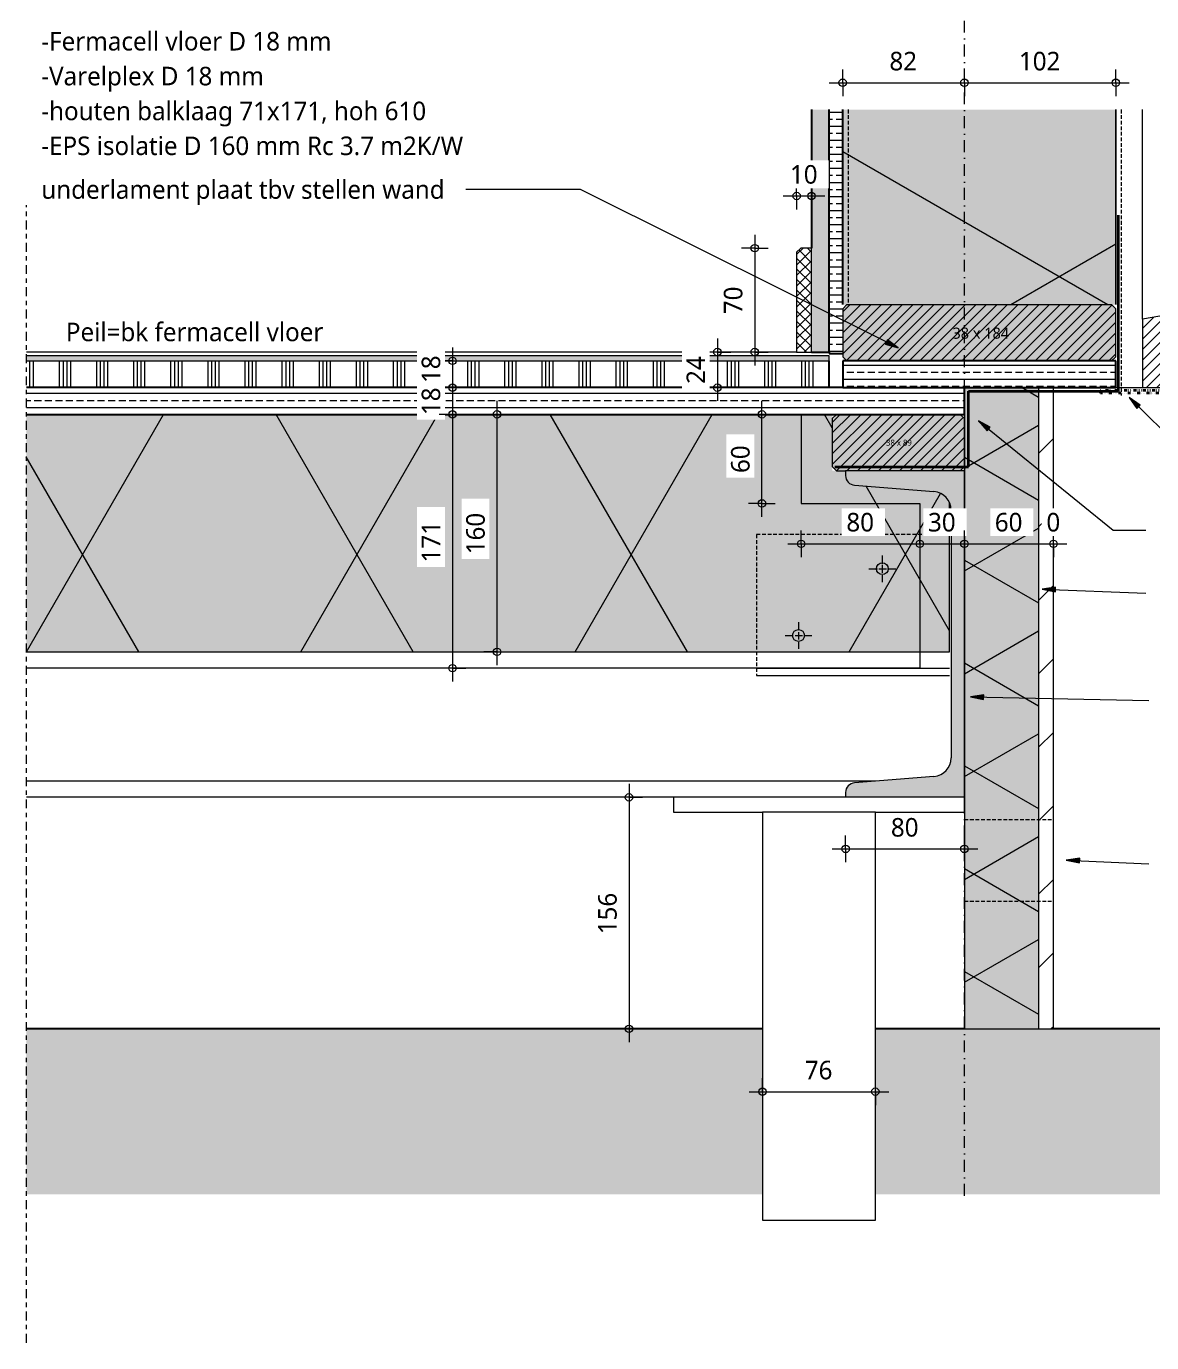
# Model space of a CAD drawing. Header units: millimetres. Extents: x 6732 to 10947, y 894 to 9086.
# Drawn here: x 7763 to 8521, y 4430 to 5317 of the extents above; entities that cross this region are included whole.
import ezdxf

# ---------------------------------------------------------------- set-up
doc = ezdxf.new("R2010")
doc.units = ezdxf.units.MM
for name, pattern in [('MV_center', [15, 6, -3, 3, -3]), ('MV_gas', [6, 0, -1, 0, -1, 0, -1, 2, -1]), ('MV_hartlijn_staal', [6.6, 5, -0.8, 0, -0.8]), ('MV_hidden', [3.75, 2.5, -1.25]), ('MV_stramien', [16, 8, -4, 0, -4])]:
    doc.linetypes.add(name, pattern=pattern)
for name, color, linetype, lineweight in [('A-ANNO-DIMS', 211, 'Continuous', 13), ('A-ANNO-DIMS-5', 211, 'Continuous', 13), ('A-ANNO-NOTE', 131, 'Continuous', 18), ('A-DETL', 90, 'Continuous', 13), ('A-DETL-GENF', 92, 'Continuous', 18), ('A-DETL-MEDM', 33, 'Continuous', 25), ('G-ANNO-TEXT', 231, 'Continuous', 13)]:
    doc.layers.add(name, color=color, linetype=linetype, lineweight=lineweight)
doc.styles.add('Segoe UI', font='segoeui.ttf', dxfattribs={"height": 4})
doc.styles.add('Segoe UI_1', font='segoeui.ttf', dxfattribs={"height": 7.5})
doc.styles.add('Segoe UI_2', font='segoeui.ttf', dxfattribs={"height": 12.5})
doc.dimstyles.new('2_5_mm', dxfattribs={"dimscale": 304.8, "dimtxt": 13.092049, "dimasz": 0.016404, "dimexe": 0.029528, "dimexo": 0.0625, "dimgap": 0.014764, "dimtad": 1, "dimdec": 0, "dimzin": 0, "dimdsep": 46, "dimtxsty": 'Segoe UI_2', "dimblk1": 'DOTBLANK', "dimblk2": 'DOTBLANK', "dimsah": 1, "dimcen": 0.09, "dimdle": 0.029528, "dimazin": 0, "dimtfac": 1, "dimtdec": 4, "dimtix": 1, "dimtmove": 2, "dimatfit": 3, "dimfxl": 0.029528, "dimfxlon": 1, "dimtvp": 1, "dimtfill": 1, "dimtolj": 1, "dimtzin": 0, "dimarcsym": 2})
doc.dimstyles.new('2_5_mm_1', dxfattribs={"dimscale": 304.8, "dimtxt": 13.092049, "dimasz": 0.016404, "dimexe": 0.029528, "dimexo": 0.0625, "dimgap": 0.014764, "dimtad": 1, "dimdec": 0, "dimzin": 0, "dimdsep": 46, "dimtxsty": 'Segoe UI_2', "dimblk1": 'DOTBLANK', "dimblk2": 'DOTBLANK', "dimsah": 1, "dimcen": 0.09, "dimdle": 0.029528, "dimazin": 0, "dimtfac": 1, "dimtdec": 4, "dimtix": 1, "dimtmove": 0, "dimatfit": 3, "dimfxl": 0.029528, "dimfxlon": 1, "dimtvp": 1, "dimtfill": 1, "dimtolj": 1, "dimtzin": 0, "dimarcsym": 2})
pattern_1 = [(0, (0, 0), (0, 9.476), []), (0, (0, 4.738), (0, 9.476), [4.738, -2.369])]

# ---------------------------------------------------------------- blocks, each defined once
blk = doc.blocks.new('42 isolatie - Type 1-3776372-Details Strandbaak Patio Woning')
at = {"layer": 'A-DETL-GENF'}
h = blk.add_hatch(color=256, dxfattribs=at)
h.paths.add_polyline_path([(56.28, 0.8), (187.55, 0.8), (187.55, 184.8), (56.28, 184.8), (56.28, 3.63)])
h.paths.add_polyline_path([(674.21, 181.97), (674.21, 0.8), (727.28, 0.8), (727.28, 184.8), (674.21, 184.8)])
at = {"layer": 'A-DETL-GENF', "lineweight": 13}
h = blk.add_hatch(dxfattribs=at)
h.set_pattern_fill('FP_5', color=256, style=0, pattern_type=2)
h.set_pattern_definition([(60, (-2126.39, 181.76), (-155.885, 90), []), (120, (-2126.39, 181.76), (-155.885, -90), [])])
h.paths.add_polyline_path([(56.28, 0.8), (187.55, 0.8), (187.55, 184.8), (56.28, 184.8), (56.28, 3.63)])
h.paths.add_polyline_path([(674.21, 181.97), (674.21, 0.8), (727.28, 0.8), (727.28, 184.8), (674.21, 184.8)])
at = {"layer": 'A-DETL-GENF'}
for p, q in [((187.55, 184.8), (56.28, 184.8)), ((727.28, 184.8), (674.21, 184.8)), ((56.28, 0.8), (187.55, 0.8)), ((674.21, 0.8), (727.28, 0.8))]:
    blk.add_line(p, q, dxfattribs=at)
blk = doc.blocks.new('42 isolatie - Type 1-3776466-Details Strandbaak Patio Woning')
at = {"layer": 'A-DETL-GENF'}
blk.add_hatch(color=256, dxfattribs=at).paths.add_polyline_path([(53.37, 0.8), (675.28, 0.8), (675.28, 100.93), (674.77, 102.24), (672.96, 104.76), (670.59, 106.76), (667.81, 108.11), (664.77, 108.74), (611.26, 113.02), (609.68, 113.35), (608.23, 114.05), (607, 115.09), (606.06, 116.4), (605.48, 117.9), (605.28, 119.5), (605.28, 122.8), (596.28, 122.8), (596.28, 160.8), (53.37, 160.8), (53.37, 122.8)])
at = {"layer": 'A-DETL-GENF', "lineweight": 13}
h = blk.add_hatch(dxfattribs=at)
h.set_pattern_fill('FP_11', color=256, style=0, pattern_type=2)
h.set_pattern_definition([(60, (-2360.91, 160.98), (-138.564, 80), []), (120, (-2360.91, 160.98), (-138.564, -80), [])])
h.paths.add_polyline_path([(53.37, 0.8), (675.28, 0.8), (675.28, 100.93), (674.77, 102.24), (672.96, 104.76), (670.59, 106.76), (667.81, 108.11), (664.77, 108.74), (611.26, 113.02), (609.68, 113.35), (608.23, 114.05), (607, 115.09), (606.06, 116.4), (605.48, 117.9), (605.28, 119.5), (605.28, 122.8), (596.28, 122.8), (596.28, 160.8), (53.37, 160.8), (53.37, 122.8)])
at = {"layer": 'A-DETL-GENF'}
for p, q in [((551.12, 160.8), (53.37, 160.8)), ((675.28, 0.8), (675.28, 100.93)), ((675.28, 0.8), (675.28, 100.93)), ((53.37, 0.8), (675.28, 0.8)), ((53.37, 0.8), (675.28, 0.8))]:
    blk.add_line(p, q, dxfattribs=at)
blk = doc.blocks.new('42 isolatie - Type 1-3776442-Details Strandbaak Patio Woning')
at = {"layer": 'A-DETL-GENF'}
blk.add_hatch(color=256, dxfattribs=at).paths.add_polyline_path([(432.28, 50.8), (0.28, 50.8), (0.28, 0.8), (432.28, 0.8)])
at = {"layer": 'A-DETL-GENF', "lineweight": 13}
h = blk.add_hatch(dxfattribs=at)
h.set_pattern_fill('FP_3', color=256, style=0, pattern_type=2)
h.set_pattern_definition([(60, (0, 60.8), (-51.9615, 30), []), (120, (0, 60.8), (-51.9615, -30), [])])
h.paths.add_polyline_path([(432.28, 50.8), (0.28, 50.8), (0.28, 0.8), (432.28, 0.8)])
at = {"layer": 'A-DETL-GENF'}
for p, q in [((432.28, 0.8), (432.28, 50.8)), ((432.28, 0.8), (432.28, 50.8)), ((0.28, 0.8), (18.28, 0.8)), ((18.28, 0.8), (21.11, 0.8)), ((21.11, 0.8), (53.45, 0.8)), ((53.45, 0.8), (56.28, 0.8)), ((56.28, 0.8), (286.28, 0.8)), ((286.28, 0.8), (432.28, 0.8)), ((286.28, 0.8), (432.28, 0.8))]:
    blk.add_line(p, q, dxfattribs=at)
blk = doc.blocks.new('00 hout_rechthoekig_sls - SLS 38x89-4309768-Details Strandbaak Patio Woning')
at = {"layer": 'A-DETL-GENF'}
blk.add_hatch(color=256, dxfattribs=at).paths.add_polyline_path([(68.5, -38), (86.17, -38), (89, -35.17), (89, -2.83), (86.17, 0), (2.83, 0), (0, -2.83), (0, -35.17), (2.83, -38), (14.98, -38)])
at = {"layer": 'A-DETL-MEDM', "lineweight": 13}
h = blk.add_hatch(dxfattribs=at)
h.set_pattern_fill('FP_12', color=256, style=0, pattern_type=2)
h.set_pattern_definition([(45, (-8305.491, -5055.497), (-3.535534, 3.535534), [])])
h.paths.add_polyline_path([(68.5, -38), (86.17, -38), (89, -35.17), (89, -2.83), (86.17, 0), (2.83, 0), (0, -2.83), (0, -35.17), (2.83, -38), (14.98, -38)])
at = {"layer": 'A-DETL-MEDM', "lineweight": 18}
for p, q in [((0, -2.83), (2.83, 0)), ((2.83, 0), (0, -2.83)), ((86.17, 0), (89, -2.83)), ((0, -2.83), (0, -35.17)), ((86.17, 0), (89, -2.83)), ((89, -35.17), (89, -2.83)), ((2.83, -38), (0, -35.17)), ((0, -35.17), (2.83, -38)), ((89, -35.17), (86.17, -38)), ((86.17, -38), (89, -35.17)), ((2.83, -38), (9, -38))]:
    blk.add_line(p, q, dxfattribs=at)
blk = doc.blocks.new('00 hout_rechthoekig_sls - SLS 38x184-V21-Details Strandbaak Patio Woning')
at = {"layer": 'A-DETL-GENF'}
blk.add_hatch(color=256, dxfattribs=at).paths.add_polyline_path([(181.17, -38), (184, -35.17), (184, -2.83), (181.17, 0), (2.83, 0), (0, -2.83), (0, -35.17), (2.83, -38)])
at = {"layer": 'A-DETL-MEDM', "lineweight": 13}
h = blk.add_hatch(dxfattribs=at)
h.set_pattern_fill('FP_22', color=256, style=0, pattern_type=2)
h.set_pattern_definition([(45, (-8312.491, -5129.497), (-3.535534, 3.535534), [])])
h.paths.add_polyline_path([(181.17, -38), (184, -35.17), (184, -2.83), (181.17, 0), (2.83, 0), (0, -2.83), (0, -35.17), (2.83, -38)])
at = {"layer": 'A-DETL-MEDM', "lineweight": 18}
for p, q in [((0, -2.83), (2.83, 0)), ((2.83, 0), (0, -2.83)), ((2.83, 0), (181.17, 0)), ((181.17, 0), (184, -2.83)), ((0, -2.83), (0, -35.17)), ((181.17, 0), (184, -2.83)), ((184, -35.17), (184, -2.83)), ((2.83, -38), (0, -35.17)), ((0, -35.17), (2.83, -38)), ((184, -35.17), (181.17, -38)), ((181.17, -38), (184, -35.17))]:
    blk.add_line(p, q, dxfattribs=at)
blk = doc.blocks.new('NLRS_00_DI_maskeer - Type 1-4234608-Details Strandbaak Patio Woning')
at = {"layer": 'A-DETL-GENF', "linetype": 'MV_center'}
blk.add_line((-100, 0), (666.43, 0), dxfattribs=at)
blk = doc.blocks.new('DIMBLOCK8-Details Strandbaak Patio Woning')
at = {"layer": 'A-ANNO-DIMS-5'}
for p, q in [((8049.69, 5100.5), (8049.69, 5073.5)), ((8049.69, 5091.5), (8040.69, 5091.5)), ((8049.69, 5091.5), (8058.69, 5091.5)), ((8049.69, 5073.5), (8040.69, 5073.5)), ((8049.69, 5073.5), (8058.69, 5073.5))]:
    blk.add_line(p, q, dxfattribs=at)
for centre in [(8049.69, 5091.5), (8049.69, 5073.5)]:
    blk.add_circle(centre, 2.5, dxfattribs=at)
at = {"layer": 'A-ANNO-DIMS-5', "color": 0, "insert": (8028.88, 5076.57), "char_height": 12.5, "width": 22.8516, "attachment_point": 1, "rotation": 90, "line_spacing_factor": 1.142579, "style": 'Segoe UI_2', "bg_fill": 3, "box_fill_scale": 1.25, "bg_fill_color": 9, "bg_fill_true_color": 13158600, "bg_fill_transparency": 0}
blk.add_mtext('18', dxfattribs=at)
blk = doc.blocks.new('_DotBlank')
at = {"color": 0, "linetype": 'ByBlock', "lineweight": -2}
blk.add_line((-0.5, 0), (-1, 0), dxfattribs=at)
blk.add_circle((0, 0), 0.5, dxfattribs=at)
blk = doc.blocks.new('DIMBLOCK9-Details Strandbaak Patio Woning')
at = {"layer": 'A-ANNO-DIMS-5'}
for p, q in [((8049.69, 5073.5), (8040.69, 5073.5)), ((8049.69, 5073.5), (8049.69, 5055.5)), ((8049.69, 5073.5), (8058.69, 5073.5)), ((8049.69, 5055.5), (8040.69, 5055.5)), ((8049.69, 5055.5), (8058.69, 5055.5))]:
    blk.add_line(p, q, dxfattribs=at)
for centre in [(8049.69, 5073.5), (8049.69, 5055.5)]:
    blk.add_circle(centre, 2.5, dxfattribs=at)
at = {"layer": 'A-ANNO-DIMS-5', "color": 0, "insert": (8028.88, 5054.98), "char_height": 12.5, "width": 22.8516, "attachment_point": 1, "rotation": 90, "line_spacing_factor": 1.142579, "style": 'Segoe UI_2', "bg_fill": 3, "box_fill_scale": 1.25, "bg_fill_color": 9, "bg_fill_true_color": 13158600, "bg_fill_transparency": 0}
blk.add_mtext('18', dxfattribs=at)
blk = doc.blocks.new('DIMBLOCK10-Details Strandbaak Patio Woning')
at = {"layer": 'A-ANNO-DIMS-5'}
for p, q in [((8049.69, 5055.5), (8040.69, 5055.5)), ((8049.69, 5055.5), (8049.69, 4875.5)), ((8049.69, 5055.5), (8058.69, 5055.5)), ((8049.69, 4884.5), (8040.69, 4884.5)), ((8049.69, 4884.5), (8058.69, 4884.5))]:
    blk.add_line(p, q, dxfattribs=at)
for centre in [(8049.69, 5055.5), (8049.69, 4884.5)]:
    blk.add_circle(centre, 2.5, dxfattribs=at)
at = {"layer": 'A-ANNO-DIMS-5', "color": 0, "insert": (8028.88, 4955.71), "char_height": 12.5, "width": 34.2774, "attachment_point": 1, "rotation": 90, "line_spacing_factor": 1.142579, "style": 'Segoe UI_2', "bg_fill": 3, "box_fill_scale": 1.25, "bg_fill_color": 9, "bg_fill_true_color": 13158600, "bg_fill_transparency": 0}
blk.add_mtext('171', dxfattribs=at)
blk = doc.blocks.new('DIMBLOCK11-Details Strandbaak Patio Woning')
at = {"layer": 'A-ANNO-DIMS-5'}
for p, q in [((8079.69, 4886.5), (8079.69, 5064.5)), ((8079.69, 5055.5), (8070.69, 5055.5)), ((8079.69, 5055.5), (8088.69, 5055.5)), ((8079.69, 4895.5), (8070.69, 4895.5)), ((8079.69, 4895.5), (8088.69, 4895.5))]:
    blk.add_line(p, q, dxfattribs=at)
for centre in [(8079.69, 5055.5), (8079.69, 4895.5)]:
    blk.add_circle(centre, 2.5, dxfattribs=at)
at = {"layer": 'A-ANNO-DIMS-5', "color": 0, "insert": (8058.88, 4961.21), "char_height": 12.5, "width": 34.2774, "attachment_point": 1, "rotation": 90, "line_spacing_factor": 1.142579, "style": 'Segoe UI_2', "bg_fill": 3, "box_fill_scale": 1.25, "bg_fill_color": 9, "bg_fill_true_color": 13158600, "bg_fill_transparency": 0}
blk.add_mtext('160', dxfattribs=at)
blk = doc.blocks.new('DIMBLOCK12-Details Strandbaak Patio Woning')
at = {"layer": 'A-ANNO-DIMS-5'}
for p, q in [((8284.49, 4968.28), (8284.49, 4977.28)), ((8364.49, 4968.28), (8364.49, 4977.28)), ((8275.49, 4968.28), (8364.49, 4968.28)), ((8284.49, 4968.28), (8284.49, 4959.28)), ((8364.49, 4968.28), (8364.49, 4959.28))]:
    blk.add_line(p, q, dxfattribs=at)
for centre in [(8284.49, 4968.28), (8364.49, 4968.28)]:
    blk.add_circle(centre, 2.5, dxfattribs=at)
at = {"layer": 'A-ANNO-DIMS-5', "color": 0, "insert": (8314.97, 4989.09), "char_height": 12.5, "width": 22.8516, "attachment_point": 1, "line_spacing_factor": 1.142579, "style": 'Segoe UI_2', "bg_fill": 3, "box_fill_scale": 1.25, "bg_fill_color": 9, "bg_fill_true_color": 13158600, "bg_fill_transparency": 0}
blk.add_mtext('80', dxfattribs=at)
blk = doc.blocks.new('DIMBLOCK13-Details Strandbaak Patio Woning')
at = {"layer": 'A-ANNO-DIMS-5'}
for p, q in [((8364.49, 4968.28), (8364.49, 4977.28)), ((8394.49, 4968.28), (8394.49, 4977.28)), ((8364.49, 4968.28), (8394.49, 4968.28)), ((8364.49, 4968.28), (8364.49, 4959.28)), ((8394.49, 4968.28), (8394.49, 4959.28))]:
    blk.add_line(p, q, dxfattribs=at)
for centre in [(8364.49, 4968.28), (8394.49, 4968.28)]:
    blk.add_circle(centre, 2.5, dxfattribs=at)
at = {"layer": 'A-ANNO-DIMS-5', "color": 0, "insert": (8369.97, 4989.09), "char_height": 12.5, "width": 22.8516, "attachment_point": 1, "line_spacing_factor": 1.142579, "style": 'Segoe UI_2', "bg_fill": 3, "box_fill_scale": 1.25, "bg_fill_color": 9, "bg_fill_true_color": 13158600, "bg_fill_transparency": 0}
blk.add_mtext('30', dxfattribs=at)
blk = doc.blocks.new('DIMBLOCK14-Details Strandbaak Patio Woning')
at = {"layer": 'A-ANNO-DIMS-5'}
for p, q in [((8394.49, 4968.28), (8394.49, 4977.28)), ((8454.49, 4968.28), (8454.49, 4977.28)), ((8394.49, 4968.28), (8454.49, 4968.28)), ((8394.49, 4968.28), (8394.49, 4959.28)), ((8454.49, 4968.28), (8454.49, 4959.28))]:
    blk.add_line(p, q, dxfattribs=at)
for centre in [(8394.49, 4968.28), (8454.49, 4968.28)]:
    blk.add_circle(centre, 2.5, dxfattribs=at)
at = {"layer": 'A-ANNO-DIMS-5', "color": 0, "insert": (8414.97, 4989.09), "char_height": 12.5, "width": 22.8516, "attachment_point": 1, "line_spacing_factor": 1.142579, "style": 'Segoe UI_2', "bg_fill": 3, "box_fill_scale": 1.25, "bg_fill_color": 9, "bg_fill_true_color": 13158600, "bg_fill_transparency": 0}
blk.add_mtext('60', dxfattribs=at)
blk = doc.blocks.new('DIMBLOCK15-Details Strandbaak Patio Woning')
at = {"layer": 'A-ANNO-DIMS-5'}
for q in [(8454.49, 4977.28), (8454.49, 4977.28), (8463.49, 4968.28), (8454.49, 4959.28), (8454.49, 4959.28)]:
    blk.add_line((8454.49, 4968.28), q, dxfattribs=at)
blk.add_circle((8454.49, 4968.28), 2.5, dxfattribs=at)
blk.add_circle((8454.49, 4968.28), 2.5, dxfattribs=at)
at = {"layer": 'A-ANNO-DIMS-5', "color": 0, "insert": (8449.73, 4989.09), "char_height": 12.5, "width": 11.4258, "attachment_point": 1, "line_spacing_factor": 1.142579, "style": 'Segoe UI_2', "bg_fill": 3, "box_fill_scale": 1.25, "bg_fill_color": 9, "bg_fill_true_color": 13158600, "bg_fill_transparency": 0}
blk.add_mtext('0', dxfattribs=at)
blk = doc.blocks.new('DIMBLOCK16-Details Strandbaak Patio Woning')
at = {"layer": 'A-ANNO-DIMS-5'}
for p, q in [((8258.11, 4986.5), (8258.11, 5064.5)), ((8258.11, 5055.5), (8249.11, 5055.5)), ((8258.11, 5055.5), (8267.11, 5055.5)), ((8258.11, 4995.5), (8249.11, 4995.5)), ((8258.11, 4995.5), (8267.11, 4995.5))]:
    blk.add_line(p, q, dxfattribs=at)
for centre in [(8258.11, 5055.5), (8258.11, 4995.5)]:
    blk.add_circle(centre, 2.5, dxfattribs=at)
at = {"layer": 'A-ANNO-DIMS-5', "color": 0, "insert": (8237.3, 5015.98), "char_height": 12.5, "width": 22.8516, "attachment_point": 1, "rotation": 90, "line_spacing_factor": 1.142579, "style": 'Segoe UI_2', "bg_fill": 3, "box_fill_scale": 1.25, "bg_fill_color": 9, "bg_fill_true_color": 13158600, "bg_fill_transparency": 0}
blk.add_mtext('60', dxfattribs=at)
blk = doc.blocks.new('DIMBLOCK17-Details Strandbaak Patio Woning')
at = {"layer": 'A-ANNO-DIMS-5'}
for p, q in [((8312.49, 5278.92), (8312.49, 5287.92)), ((8394.49, 5278.92), (8394.49, 5287.92)), ((8303.49, 5278.92), (8394.49, 5278.92)), ((8312.49, 5278.92), (8312.49, 5269.92)), ((8394.49, 5278.92), (8394.49, 5269.92))]:
    blk.add_line(p, q, dxfattribs=at)
for centre in [(8312.49, 5278.92), (8394.49, 5278.92)]:
    blk.add_circle(centre, 2.5, dxfattribs=at)
at = {"layer": 'A-ANNO-DIMS-5', "color": 0, "insert": (8343.97, 5299.73), "char_height": 12.5, "width": 22.8516, "attachment_point": 1, "line_spacing_factor": 1.142579, "style": 'Segoe UI_2', "bg_fill": 3, "box_fill_scale": 1.25, "bg_fill_color": 9, "bg_fill_true_color": 13158600, "bg_fill_transparency": 0}
blk.add_mtext('82', dxfattribs=at)
blk = doc.blocks.new('DIMBLOCK18-Details Strandbaak Patio Woning')
at = {"layer": 'A-ANNO-DIMS-5'}
for p, q in [((8394.49, 5278.92), (8394.49, 5287.92)), ((8496.49, 5278.92), (8496.49, 5287.92)), ((8394.49, 5278.92), (8505.49, 5278.92)), ((8394.49, 5278.92), (8394.49, 5269.92)), ((8496.49, 5278.92), (8496.49, 5269.92))]:
    blk.add_line(p, q, dxfattribs=at)
for centre in [(8394.49, 5278.92), (8496.49, 5278.92)]:
    blk.add_circle(centre, 2.5, dxfattribs=at)
at = {"layer": 'A-ANNO-DIMS-5', "color": 0, "insert": (8431.21, 5299.73), "char_height": 12.5, "width": 34.2774, "attachment_point": 1, "line_spacing_factor": 1.142579, "style": 'Segoe UI_2', "bg_fill": 3, "box_fill_scale": 1.25, "bg_fill_color": 9, "bg_fill_true_color": 13158600, "bg_fill_transparency": 0}
blk.add_mtext('102', dxfattribs=at)
blk = doc.blocks.new('DIMBLOCK45-Details Strandbaak Patio Woning')
at = {"layer": 'A-ANNO-DIMS-5'}
for p, q in [((8228.11, 5106.5), (8228.11, 5064.5)), ((8228.11, 5097.5), (8219.11, 5097.5)), ((8228.11, 5097.5), (8237.11, 5097.5)), ((8228.11, 5073.5), (8219.11, 5073.5)), ((8228.11, 5073.5), (8237.11, 5073.5))]:
    blk.add_line(p, q, dxfattribs=at)
for centre in [(8228.11, 5097.5), (8228.11, 5073.5)]:
    blk.add_circle(centre, 2.5, dxfattribs=at)
at = {"layer": 'A-ANNO-DIMS-5', "color": 0, "insert": (8207.3, 5075.98), "char_height": 12.5, "width": 22.8516, "attachment_point": 1, "rotation": 90, "line_spacing_factor": 1.142579, "style": 'Segoe UI_2', "bg_fill": 3, "box_fill_scale": 1.25, "bg_fill_color": 9, "bg_fill_true_color": 13158600, "bg_fill_transparency": 0}
blk.add_mtext('24', dxfattribs=at)
blk = doc.blocks.new('DIMBLOCK50-Details Strandbaak Patio Woning')
at = {"layer": 'A-ANNO-DIMS-5'}
for p, q in [((8281.49, 5202.61), (8281.49, 5211.61)), ((8291.49, 5202.61), (8291.49, 5211.61)), ((8272.49, 5202.61), (8300.49, 5202.61)), ((8281.49, 5202.61), (8281.49, 5193.61)), ((8291.49, 5202.61), (8291.49, 5193.61))]:
    blk.add_line(p, q, dxfattribs=at)
for centre in [(8281.49, 5202.61), (8291.49, 5202.61)]:
    blk.add_circle(centre, 2.5, dxfattribs=at)
at = {"layer": 'A-ANNO-DIMS-5', "color": 0, "insert": (8276.97, 5223.42), "char_height": 12.5, "width": 22.8516, "attachment_point": 1, "line_spacing_factor": 1.142579, "style": 'Segoe UI_2', "bg_fill": 3, "box_fill_scale": 1.25, "bg_fill_color": 9, "bg_fill_true_color": 13158600, "bg_fill_transparency": 0}
blk.add_mtext('10', dxfattribs=at)
blk = doc.blocks.new('DIMBLOCK143-Details Strandbaak Patio Woning')
at = {"layer": 'A-ANNO-DIMS-5'}
for p, q in [((8253.24, 5176.5), (8253.24, 5088.5)), ((8253.24, 5167.5), (8244.24, 5167.5)), ((8253.24, 5167.5), (8262.24, 5167.5)), ((8253.24, 5097.5), (8244.24, 5097.5)), ((8253.24, 5097.5), (8262.24, 5097.5))]:
    blk.add_line(p, q, dxfattribs=at)
for centre in [(8253.24, 5167.5), (8253.24, 5097.5)]:
    blk.add_circle(centre, 2.5, dxfattribs=at)
at = {"layer": 'A-ANNO-DIMS-5', "color": 0, "insert": (8232.43, 5122.98), "char_height": 12.5, "width": 22.8516, "attachment_point": 1, "rotation": 90, "line_spacing_factor": 1.142579, "style": 'Segoe UI_2', "bg_fill": 3, "box_fill_scale": 1.25, "bg_fill_color": 9, "bg_fill_true_color": 13158600, "bg_fill_transparency": 0}
blk.add_mtext('70', dxfattribs=at)
blk = doc.blocks.new('DIMBLOCK145-Details Strandbaak Patio Woning')
at = {"layer": 'A-ANNO-DIMS-5'}
for p, q in [((8314.49, 4762.7), (8314.49, 4771.7)), ((8394.49, 4762.7), (8394.49, 4771.7)), ((8305.49, 4762.7), (8403.49, 4762.7)), ((8314.49, 4762.7), (8314.49, 4753.7)), ((8394.49, 4762.7), (8394.49, 4753.7))]:
    blk.add_line(p, q, dxfattribs=at)
for centre in [(8314.49, 4762.7), (8394.49, 4762.7)]:
    blk.add_circle(centre, 2.5, dxfattribs=at)
at = {"layer": 'A-ANNO-DIMS-5', "color": 0, "insert": (8344.97, 4783.51), "char_height": 12.5, "width": 22.8516, "attachment_point": 1, "line_spacing_factor": 1.142579, "style": 'Segoe UI_2', "bg_fill": 3, "box_fill_scale": 1.25, "bg_fill_color": 9, "bg_fill_true_color": 13158600, "bg_fill_transparency": 0}
blk.add_mtext('80', dxfattribs=at)
blk = doc.blocks.new('DIMBLOCK146-Details Strandbaak Patio Woning')
at = {"layer": 'A-ANNO-DIMS-5'}
for p, q in [((8168.57, 4806.5), (8168.57, 4632.5)), ((8168.57, 4797.5), (8159.57, 4797.5)), ((8168.57, 4797.5), (8177.57, 4797.5)), ((8168.57, 4641.5), (8159.57, 4641.5)), ((8168.57, 4641.5), (8177.57, 4641.5))]:
    blk.add_line(p, q, dxfattribs=at)
for centre in [(8168.57, 4797.5), (8168.57, 4641.5)]:
    blk.add_circle(centre, 2.5, dxfattribs=at)
at = {"layer": 'A-ANNO-DIMS-5', "color": 0, "insert": (8147.76, 4705.21), "char_height": 12.5, "width": 34.2774, "attachment_point": 1, "rotation": 90, "line_spacing_factor": 1.142579, "style": 'Segoe UI_2', "bg_fill": 3, "box_fill_scale": 1.25, "bg_fill_color": 9, "bg_fill_true_color": 13158600, "bg_fill_transparency": 0}
blk.add_mtext('156', dxfattribs=at)
blk = doc.blocks.new('DIMBLOCK149-Details Strandbaak Patio Woning')
at = {"layer": 'A-ANNO-DIMS-5'}
for p, q in [((8258.49, 4599.16), (8258.49, 4608.16)), ((8334.49, 4599.16), (8334.49, 4608.16)), ((8249.49, 4599.16), (8343.49, 4599.16)), ((8258.49, 4599.16), (8258.49, 4590.16)), ((8334.49, 4599.16), (8334.49, 4590.16))]:
    blk.add_line(p, q, dxfattribs=at)
for centre in [(8258.49, 4599.16), (8334.49, 4599.16)]:
    blk.add_circle(centre, 2.5, dxfattribs=at)
at = {"layer": 'A-ANNO-DIMS-5', "color": 0, "insert": (8286.97, 4619.97), "char_height": 12.5, "width": 22.8516, "attachment_point": 1, "line_spacing_factor": 1.142579, "style": 'Segoe UI_2', "bg_fill": 3, "box_fill_scale": 1.25, "bg_fill_color": 9, "bg_fill_true_color": 13158600, "bg_fill_transparency": 0}
blk.add_mtext('76', dxfattribs=at)

msp = doc.modelspace()

# ---------------------------------------------------------------- hatches: boundary and pattern name
at = {"layer": 'A-DETL-GENF', "lineweight": 13}
h = msp.add_hatch(dxfattribs=at)
h.set_pattern_fill('FP_7', color=254, style=0, pattern_type=2)
h.set_pattern_definition([(0, (0, 0), (0, 5), [50, 0]), (45, (0, 0), (5.0006592, 0), [7.071, -7.071]), (315, (0, 0), (5.0006592, 0), [7.071, -7.071])])
h.paths.add_polyline_path([(8303.49, 5097.5), (8303.49, 5260.77), (8291.49, 5260.77), (8291.49, 5097.5)])
h.paths.add_polyline_path([(8291.49, 5747.43), (8303.49, 5747.43), (8303.49, 5874.5), (8291.49, 5874.5), (8291.49, 5841.5)])
h = msp.add_hatch(dxfattribs=at)
h.set_pattern_fill('FP_6', color=250, style=0, pattern_type=2)
h.set_pattern_definition(pattern_1)
h.paths.add_polyline_path([(8303.49, 5096.5), (8312.49, 5096.5), (8312.49, 5260.77), (8303.49, 5260.77), (8303.49, 5097.5)])
h.paths.add_polyline_path([(8303.49, 5747.43), (8312.49, 5747.43), (8312.49, 5838.5), (8303.49, 5838.5), (8303.49, 5800.5)])
h = msp.add_hatch(dxfattribs=at)
h.set_pattern_fill('FP_8', color=250, style=0, pattern_type=2)
h.set_pattern_definition([(45, (0, 0), (-3.535534, 3.535534), []), (135, (0, 0), (-3.535534, -3.535534), [])])
h.paths.add_polyline_path([(8291.49, 5097.5), (8291.49, 5167.5), (8284.22, 5167.5), (8281.49, 5164.77), (8281.49, 5097.5)])
h = msp.add_hatch(dxfattribs=at)
h.set_pattern_fill('FP_17', color=250, style=0, pattern_type=2)
h.set_pattern_definition([(45, (0, 0), (-3.535534, 3.535534), [])])
h.paths.add_polyline_path([(8536.49, 5073.5), (8536.49, 5123.5), (8514.49, 5119.62), (8514.49, 5073.5)])
at = {"layer": 'A-DETL-GENF'}
for color, points in [(9, [(8260.34, 5091.5), (8303.49, 5091.5), (8303.49, 5095), (7762.59, 5095), (7762.59, 5091.5)]), (7, [(8394.49, 4797.5), (8394.49, 5017.5), (8314.49, 5017.5), (8314.49, 5014.2), (8314.69, 5012.6), (8315.28, 5011.1), (8316.21, 5009.79), (8317.45, 5008.75), (8318.9, 5008.04), (8320.47, 5007.72), (8373.99, 5003.44), (8377.02, 5002.81), (8379.81, 5001.46), (8382.17, 4999.46), (8383.98, 4996.94), (8385.11, 4994.05), (8385.49, 4990.98), (8385.49, 4824.02), (8385.11, 4820.94), (8383.98, 4818.06), (8382.17, 4815.54), (8379.81, 4813.54), (8377.02, 4812.18), (8373.99, 4811.56), (8320.47, 4807.28), (8318.9, 4806.95), (8317.45, 4806.25), (8316.21, 4805.21), (8315.28, 4803.9), (8314.69, 4802.4), (8314.49, 4800.8), (8314.49, 4797.5)])]:
    msp.add_hatch(color=color, dxfattribs=at).paths.add_polyline_path(points)
at = {"layer": 'A-DETL-GENF', "lineweight": 13}
h = msp.add_hatch(dxfattribs=at)
h.set_pattern_fill('FP_9', color=254, style=0, pattern_type=2)
h.set_pattern_definition([(90, (10, 0), (-25, 1e-15), []), (90, (12.5, 0), (-25, 1e-15), []), (90, (15, 0), (-25, 1e-15), []), (90, (17.5, 0), (-25, 1e-15), [])])
h.paths.add_polyline_path([(7762.59, 5073.5), (8303.49, 5073.5), (8303.49, 5091.5), (7762.59, 5091.5)])
h = msp.add_hatch(dxfattribs=at)
h.set_pattern_fill('FP_6', color=250, style=0, pattern_type=2)
h.set_pattern_definition(pattern_1)
h.paths.add_polyline_path([(8312.49, 5073.5), (8496.49, 5073.5), (8496.49, 5091.5), (8312.49, 5091.5)])
h = msp.add_hatch(dxfattribs=at)
h.set_pattern_fill('FP_6', color=250, style=0, pattern_type=2)
h.set_pattern_definition(pattern_1)
h.paths.add_polyline_path([(7762.59, 5055.5), (8394.49, 5055.5), (8394.49, 5073.5), (7762.59, 5073.5)])
h = msp.add_hatch(dxfattribs=at)
h.set_pattern_fill('FP_4', color=250, style=0, pattern_type=2)
h.set_pattern_definition([(45, (0, 0), (-24.74874, 24.74874), [])])
h.paths.add_polyline_path([(8444.49, 4641.5), (8454.49, 4641.5), (8454.49, 5073.5), (8444.49, 5073.5), (8444.49, 5031.24)])
h = msp.add_hatch(dxfattribs=at)
h.set_pattern_fill('FP_10', color=55, style=0, pattern_type=2)
h.set_pattern_definition([(0, (0, 0), (20.32, 5.08), [1.676, -13.564, 1.676, -13.564, -81.28]), (0, (0, 0), (20.32, 5.08), [-30.48, 1.676, -28.804, 1.676, -13.564, -35.56]), (0, (0, 0), (20.32, 5.08), [-76.2, 1.676, -8.484, 1.676, -23.724]), (120, (7.62, 2.54), (-14.559409, 15.0576362), [1.676, -13.564, 1.676, -13.564, -81.28]), (120, (7.62, 2.54), (-14.559409, 15.0576362), [-30.48, 1.676, -28.804, 1.676, -13.564, -35.56]), (120, (7.62, 2.54), (-14.559409, 15.0576362), [-76.2, 1.676, -8.484, 1.676, -23.724]), (240, (10.16, 12.7), (-5.760591, -20.1376362), [1.676, -13.564, 1.676, -13.564, -81.28]), (240, (10.16, 12.7), (-5.760591, -20.1376362), [-30.48, 1.676, -28.804, 1.676, -13.564, -35.56]), (240, (10.16, 12.7), (-5.760591, -20.1376362), [-76.2, 1.676, -8.484, 1.676, -23.724])])
h.paths.add_polyline_path([(8633.05, 4530.07), (8633.05, 4641.5), (8334.49, 4641.5), (8334.49, 4530.07), (8454.49, 4530.07)])
h.paths.add_polyline_path([(8258.49, 4530.07), (8258.49, 4641.5), (7762.59, 4641.5), (7762.59, 4530.07)])
at = {"layer": 'G-ANNO-TEXT'}
for points in [[(8349.93, 5100.22), (8342.58, 5105.66), (8341.17, 5102.82)], [(8505.42, 5066.88), (8510.74, 5059.44), (8512.96, 5061.71)], [(8403.89, 5051.2), (8409.88, 5044.3), (8411.88, 5046.77)], [(8446.81, 4937.75), (8455.74, 4935.83), (8455.86, 4939)], [(8398.49, 4865.25), (8407.45, 4863.47), (8407.52, 4866.64)], [(8463.13, 4755.25), (8472.04, 4753.24), (8472.19, 4756.41)]]:
    msp.add_hatch(color=7, dxfattribs=at).paths.add_polyline_path(points)

# ---------------------------------------------------------------- linework, layer by layer
at = {"layer": 'A-DETL', "linetype": 'MV_stramien', "lineweight": 18}
for p, q in [((8394.49, 4797.5), (8394.49, 5853.16)), ((8394.49, 4529.08), (8394.49, 4787.5))]:
    msp.add_line(p, q, dxfattribs=at)
at = {"layer": 'A-DETL', "linetype": 'MV_hidden', "lineweight": 18}
for p, q in [((8316.21, 5260.77), (8316.21, 5129.5)), ((8500.12, 5260.77), (8500.12, 5068.12)), ((8384.49, 4974.5), (8254.49, 4974.5)), ((8254.49, 4974.5), (8254.49, 4879.5))]:
    msp.add_line(p, q, dxfattribs=at)
at = {"layer": 'A-DETL', "lineweight": 18}
for p, q in [((8496.49, 5260.77), (8496.49, 5129.5)), ((8514.49, 5119.62), (8514.49, 5260.77)), ((8284.22, 5167.5), (8281.49, 5164.77)), ((8281.49, 5164.77), (8281.49, 5097.5)), ((8291.49, 5167.5), (8284.22, 5167.5)), ((8291.49, 5097.5), (8291.49, 5167.5)), ((8281.49, 5097.5), (7762.59, 5097.5)), ((8303.49, 5095), (7762.59, 5095)), ((7762.59, 5091.5), (8303.49, 5091.5)), ((8281.49, 5097.5), (8291.49, 5097.5)), ((8303.49, 5097.5), (8291.49, 5097.5)), ((8303.49, 5091.5), (8303.49, 5095)), ((8444.49, 5073.5), (8444.49, 4641.5)), ((8454.49, 4641.5), (8454.49, 5073.5)), ((8496.49, 5073.5), (8514.49, 5073.5)), ((8284.49, 5055.5), (8284.49, 4995.5)), ((8314.49, 5017.5), (8314.49, 5014.2)), ((8394.49, 5017.5), (8314.49, 5017.5)), ((8394.49, 4797.5), (8394.49, 5017.5)), ((8320.47, 5007.72), (8373.99, 5003.44)), ((8284.49, 4995.5), (8364.49, 4995.5)), ((8364.49, 4995.5), (8364.49, 4884.5)), ((8385.49, 4990.98), (8385.49, 4824.02)), ((8364.49, 4884.5), (7762.59, 4884.5)), ((8254.49, 4884.5), (8384.49, 4884.5)), ((8254.49, 4879.5), (8384.49, 4879.5)), ((8373.99, 4811.56), (8320.47, 4807.28)), ((8314.49, 4800.8), (8314.49, 4797.5)), ((8198.49, 4797.5), (8198.49, 4787.5)), ((8394.49, 4797.5), (8198.49, 4797.5)), ((8394.49, 4787.5), (8394.49, 4797.5)), ((8198.49, 4787.5), (8258.49, 4787.5)), ((8334.49, 4787.5), (8258.49, 4787.5)), ((8258.49, 4787.5), (8258.49, 4512.5)), ((8334.49, 4787.5), (8394.49, 4787.5)), ((8334.49, 4512.5), (8334.49, 4787.5)), ((8444.49, 4641.5), (8454.49, 4641.5)), ((8258.49, 4512.5), (8334.49, 4512.5))]:
    msp.add_line(p, q, dxfattribs=at)
at = {"layer": 'A-DETL', "lineweight": 35}
for p, q in [((8498.23, 5071.12), (8498.23, 5189.75)), ((8397.21, 5020.11), (8397.21, 5071.12)), ((8397.21, 5071.12), (8498.23, 5071.12)), ((8307.21, 5020.11), (8397.21, 5020.11))]:
    msp.add_line(p, q, dxfattribs=at)
at = {"layer": 'A-DETL'}
for p, q in [((8536.49, 5123.5), (8514.49, 5119.62)), ((8514.49, 5119.62), (8514.49, 5073.5)), ((8514.49, 5073.5), (8536.49, 5073.5)), ((8334.7, 4808.42), (7762.59, 4808.42)), ((8198.49, 4797.5), (7762.59, 4797.5))]:
    msp.add_line(p, q, dxfattribs=at)
at = {"layer": 'A-DETL', "linetype": 'MV_gas', "lineweight": 35}
for p, q in [((8486.18, 5071.86), (8528.68, 5071.86)), ((8486.18, 5069.86), (8486.18, 5071.86)), ((8528.68, 5069.86), (8486.18, 5069.86))]:
    msp.add_line(p, q, dxfattribs=at)
at = {"layer": 'A-DETL', "linetype": 'MV_hartlijn_staal'}
for p, q in [((8339.2, 4960.5), (8339.2, 4942.5)), ((8330.2, 4951.5), (8348.2, 4951.5)), ((8282.73, 4915.5), (8282.73, 4897.5)), ((8273.73, 4906.5), (8291.73, 4906.5))]:
    msp.add_line(p, q, dxfattribs=at)
at = {"layer": 'A-DETL', "linetype": 'MV_hidden'}
for p, q in [((8394.49, 4782.5), (8454.49, 4782.5)), ((8394.49, 4727.5), (8454.49, 4727.5))]:
    msp.add_line(p, q, dxfattribs=at)
at = {"layer": 'A-DETL', "lineweight": 25}
for p, q in [((8258.49, 4641.5), (7762.59, 4641.5)), ((8394.49, 4641.5), (8334.49, 4641.5)), ((8633.05, 4641.5), (8454.49, 4641.5))]:
    msp.add_line(p, q, dxfattribs=at)
at = {"layer": 'A-DETL', "lineweight": 18}
for centre in [(8339.2, 4951.5), (8282.73, 4906.5)]:
    msp.add_circle(centre, 4, dxfattribs=at)
for centre, radius, start, end in [((8320.99, 5014.2), 6.5, 180, 265.43), ((8372.99, 4990.98), 12.5, 0, 85.43), ((8372.99, 4824.02), 12.5, 274.57, 360), ((8320.99, 4800.8), 6.5, 94.57, 180)]:
    msp.add_arc(centre, radius, start, end, dxfattribs=at)
at = {"layer": 'A-DETL-MEDM'}
for p, q in [((8291.49, 5260.77), (8291.49, 5167.5)), ((8303.49, 5097.5), (8303.49, 5260.77)), ((8312.49, 5129.5), (8312.49, 5260.77)), ((8291.49, 5097.5), (8303.49, 5097.5)), ((8303.49, 5097.5), (8303.49, 5096.5)), ((8303.49, 5096.5), (8312.49, 5096.5)), ((8303.49, 5073.5), (8303.49, 5091.5)), ((8496.49, 5091.5), (8312.49, 5091.5)), ((8312.49, 5091.5), (8312.49, 5073.5)), ((8496.49, 5073.5), (8496.49, 5091.5)), ((8312.49, 5073.5), (7762.59, 5073.5)), ((8312.49, 5073.5), (8496.49, 5073.5)), ((8394.49, 5055.5), (8394.49, 5073.5)), ((7762.59, 5055.5), (8394.49, 5055.5))]:
    msp.add_line(p, q, dxfattribs=at)
at = {"layer": 'G-ANNO-TEXT', "color": 250}
for p, q in [((8059.02, 5206.98), (8058.68, 5206.98)), ((8135.82, 5206.98), (8059.02, 5206.98)), ((8349.93, 5100.22), (8135.82, 5206.98)), ((8342.58, 5105.66), (8341.17, 5102.82)), ((8341.17, 5102.82), (8349.93, 5100.22)), ((8349.93, 5100.22), (8342.58, 5105.66)), ((8505.42, 5066.88), (8510.74, 5059.44)), ((8512.96, 5061.71), (8505.42, 5066.88)), ((8505.42, 5066.88), (8596.53, 4977.47)), ((8510.74, 5059.44), (8512.96, 5061.71)), ((8403.89, 5051.2), (8409.88, 5044.3)), ((8411.88, 5046.77), (8403.89, 5051.2)), ((8409.88, 5044.3), (8411.88, 5046.77)), ((8494.79, 4977.47), (8516.8, 4977.47)), ((8455.86, 4939), (8446.81, 4937.75)), ((8446.81, 4937.75), (8455.74, 4935.83)), ((8446.81, 4937.75), (8516.8, 4935.11)), ((8455.74, 4935.83), (8455.86, 4939)), ((8407.52, 4866.64), (8398.49, 4865.25)), ((8398.49, 4865.25), (8407.45, 4863.47)), ((8398.49, 4865.25), (8518.8, 4862.61)), ((8407.45, 4863.47), (8407.52, 4866.64)), ((8472.19, 4756.41), (8463.13, 4755.25)), ((8463.13, 4755.25), (8472.04, 4753.24)), ((8463.13, 4755.25), (8518.8, 4752.61)), ((8472.04, 4753.24), (8472.19, 4756.41))]:
    msp.add_line(p, q, dxfattribs=at)

# ---------------------------------------------------------------- block references
at = {"layer": 'A-DETL-GENF'}
for name, p, rotation in [('42 isolatie - Type 1-3776372-Details Strandbaak Patio Woning', (8497.29, 5073.22), 90.0000000000004), ('42 isolatie - Type 1-3776442-Details Strandbaak Patio Woning', (8393.69, 5073.78), 270.0000000000005)]:
    msp.add_blockref(name, p, dxfattribs=dict(at, rotation=rotation))
at = {"layer": 'A-DETL-GENF', "linetype": 'MV_center', "rotation": 89.99999999999991}
msp.add_blockref('NLRS_00_DI_maskeer - Type 1-4234608-Details Strandbaak Patio Woning', (7762.59, 4530.07), dxfattribs=at)
at = {"layer": 'A-DETL-GENF'}
msp.add_blockref('42 isolatie - Type 1-3776466-Details Strandbaak Patio Woning', (7709.21, 4894.7), dxfattribs=at)
at = {"layer": 'A-DETL-MEDM', "lineweight": 18}
for name, p in [('00 hout_rechthoekig_sls - SLS 38x184-V21-Details Strandbaak Patio Woning', (8312.49, 5129.5)), ('00 hout_rechthoekig_sls - SLS 38x89-4309768-Details Strandbaak Patio Woning', (8305.49, 5055.5))]:
    msp.add_blockref(name, p, dxfattribs=at)

# ---------------------------------------------------------------- texts
at = {"layer": 'A-ANNO-NOTE', "lineweight": 13, "attachment_point": 1}
for s, insert, char_height, width, style in [('38 x 184', (8386.43, 5113.94), 7.5, 47.2996, 'Segoe UI_1'), ('38 x 89', (8341.68, 5038.41), 4, 23.6498, 'Segoe UI')]:
    msp.add_mtext(s, dxfattribs=dict(at, insert=insert, char_height=char_height, width=width, style=style))
at = {"layer": 'G-ANNO-TEXT', "color": 7, "char_height": 12.5, "attachment_point": 1, "style": 'Segoe UI_2'}
for s, insert, width in [('-Fermacell vloer D 18 mm', (7772.67, 5313.12), 242.9113), ('-Varelplex D 18 mm', (7772.67, 5289.64), 187.5949), ('-houten balklaag 71x171, hoh 610', (7772.67, 5266.16), 321.0758), ('-EPS isolatie D 160 mm Rc 3.7 m2K/W', (7772.67, 5242.68), 358.3543), ('underlament plaat tbv stellen wand', (7772.67, 5213.23), 331.4978), ('Peil=bk fermacell vloer', (7789.24, 5117.27), 214.8522)]:
    msp.add_mtext(s, dxfattribs=dict(at, insert=insert, width=width))

# ---------------------------------------------------------------- next in the draw order: dimensions: what is measured, and where the dimension line sits
at = {"layer": 'A-ANNO-DIMS'}
for base, p1, p2, override, picture, middle in [((8394.49, 5278.92), (8312.49, 5287.92), (8394.49, 5287.92), {"dimpost": '<>', "dimfxl": 82}, 'DIMBLOCK17-Details Strandbaak Patio Woning', (8353.49, 5289.87)), ((8291.49, 5202.61), (8281.49, 5193.61), (8291.49, 5193.61), {"dimpost": '<>', "dimfxl": 10}, 'DIMBLOCK50-Details Strandbaak Patio Woning', (8286.49, 5213.61)), ((8364.49, 4968.28), (8284.49, 4977.28), (8364.49, 4977.28), {"dimpost": '<>', "dimfxl": 80}, 'DIMBLOCK12-Details Strandbaak Patio Woning', (8324.49, 4979.25)), ((8394.49, 4762.7), (8314.49, 4771.7), (8394.49, 4771.7), {"dimpost": '<>', "dimfxl": 80}, 'DIMBLOCK145-Details Strandbaak Patio Woning', (8354.49, 4773.66)), ((8334.49, 4599.16), (8258.49, 4608.16), (8334.49, 4608.16), {"dimpost": '<>', "dimfxl": 76}, 'DIMBLOCK149-Details Strandbaak Patio Woning', (8296.49, 4610.12))]:
    dim = msp.add_linear_dim(base=base, p1=p1, p2=p2, dimstyle='2_5_mm_1', override=override, dxfattribs=at)
    dim.commit()
    dim.dimension.update_dxf_attribs({"geometry": picture, "text_midpoint": middle})
dim = msp.add_linear_dim(base=(8049.69, 5073.5), p1=(8058.69, 5091.5), p2=(8058.69, 5073.5), angle=90, dimstyle='2_5_mm', override={"dimpost": '<>', "dimfxl": 18}, dxfattribs=at)
dim.commit()
dim.dimension.update_dxf_attribs({"geometry": 'DIMBLOCK8-Details Strandbaak Patio Woning', "text_midpoint": (8037.21, 5088), "dimtype": 160, "text_rotation": 90})
for base, p1, p2, override, picture, middle in [((8258.11, 5055.5), (8267.11, 4995.5), (8249.11, 5055.5), {"dimpost": '<>', "dimfxl": 62.641839}, 'DIMBLOCK16-Details Strandbaak Patio Woning', (8247.14, 5025.5)), ((8168.57, 4641.5), (8177.57, 4797.5), (8177.57, 4641.5), {"dimpost": '<>', "dimfxl": 156}, 'DIMBLOCK146-Details Strandbaak Patio Woning', (8157.57, 4719.5))]:
    dim = msp.add_linear_dim(base=base, p1=p1, p2=p2, angle=90, dimstyle='2_5_mm_1', override=override, dxfattribs=at)
    dim.commit()
    dim.dimension.update_dxf_attribs({"geometry": picture, "text_midpoint": middle})

# ---------------------------------------------------------------- next in the draw order: dimensions: what is measured, and where the dimension line sits
for base, p1, p2, override, picture, middle in [((8496.49, 5278.92), (8394.49, 5287.92), (8496.49, 5287.92), {"dimpost": '<>', "dimfxl": 102}, 'DIMBLOCK18-Details Strandbaak Patio Woning', (8445.49, 5289.92)), ((8394.49, 4968.28), (8364.49, 4977.28), (8394.49, 4977.28), {"dimpost": '<>', "dimfxl": 30}, 'DIMBLOCK13-Details Strandbaak Patio Woning', (8379.49, 4979.25))]:
    dim = msp.add_linear_dim(base=base, p1=p1, p2=p2, dimstyle='2_5_mm_1', override=override, dxfattribs=at)
    dim.commit()
    dim.dimension.update_dxf_attribs({"geometry": picture, "text_midpoint": middle})
for base, p1, p2, override, picture, middle in [((8228.11, 5073.5), (8237.11, 5097.5), (8237.11, 5073.5), {"dimpost": '<>', "dimfxl": 24}, 'DIMBLOCK45-Details Strandbaak Patio Woning', (8217.25, 5085.5)), ((8049.69, 5055.5), (8058.69, 5073.5), (8058.69, 5055.5), {"dimpost": '<>', "dimfxl": 18}, 'DIMBLOCK9-Details Strandbaak Patio Woning', (8038.7, 5064.5))]:
    dim = msp.add_linear_dim(base=base, p1=p1, p2=p2, angle=90, dimstyle='2_5_mm_1', override=override, dxfattribs=at)
    dim.commit()
    dim.dimension.update_dxf_attribs({"geometry": picture, "text_midpoint": middle})

# ---------------------------------------------------------------- next in the draw order: dimensions: what is measured, and where the dimension line sits
for base, p1, p2, override, picture, middle in [((8253.24, 5097.5), (8262.24, 5167.5), (8262.24, 5097.5), {"dimpost": '<>', "dimfxl": 70}, 'DIMBLOCK143-Details Strandbaak Patio Woning', (8242.28, 5132.5)), ((8049.69, 4884.5), (8058.69, 5055.5), (8058.69, 4884.5), {"dimpost": '<>', "dimfxl": 171}, 'DIMBLOCK10-Details Strandbaak Patio Woning', (8038.8, 4970))]:
    dim = msp.add_linear_dim(base=base, p1=p1, p2=p2, angle=90, dimstyle='2_5_mm_1', override=override, dxfattribs=at)
    dim.commit()
    dim.dimension.update_dxf_attribs({"geometry": picture, "text_midpoint": middle})
dim = msp.add_linear_dim(base=(8454.49, 4968.28), p1=(8394.49, 4977.28), p2=(8454.49, 4977.28), dimstyle='2_5_mm_1', override={"dimpost": '<>', "dimfxl": 60}, dxfattribs=at)
dim.commit()
dim.dimension.update_dxf_attribs({"geometry": 'DIMBLOCK14-Details Strandbaak Patio Woning', "text_midpoint": (8424.49, 4979.25)})

# ---------------------------------------------------------------- next in the draw order: dimensions: what is measured, and where the dimension line sits
dim = msp.add_linear_dim(base=(8079.69, 5055.5), p1=(8070.69, 4895.5), p2=(8070.69, 5055.5), angle=90, dimstyle='2_5_mm_1', override={"dimpost": '<>', "dimfxl": 160}, dxfattribs=at)
dim.commit()
dim.dimension.update_dxf_attribs({"geometry": 'DIMBLOCK11-Details Strandbaak Patio Woning', "text_midpoint": (8068.69, 4975.5)})
dim = msp.add_linear_dim(base=(8454.49066913, 4968.28190523), p1=(8454.49066913, 4977.28190523), p2=(8454.49066913, 4977.28190523), dimstyle='2_5_mm_1', override={"dimpost": '<>', "dimfxl": 0}, dxfattribs=at)
dim.commit()
dim.dimension.update_dxf_attribs({"geometry": 'DIMBLOCK15-Details Strandbaak Patio Woning', "text_midpoint": (8454.49066913, 4979.2454687)})

# ---------------------------------------------------------------- next in the draw order: linework, layer by layer
at = {"layer": 'G-ANNO-TEXT', "color": 250}
msp.add_line((8403.89, 5051.2), (8494.79, 4977.47), dxfattribs=at)

doc.saveas('drawing.dxf')
